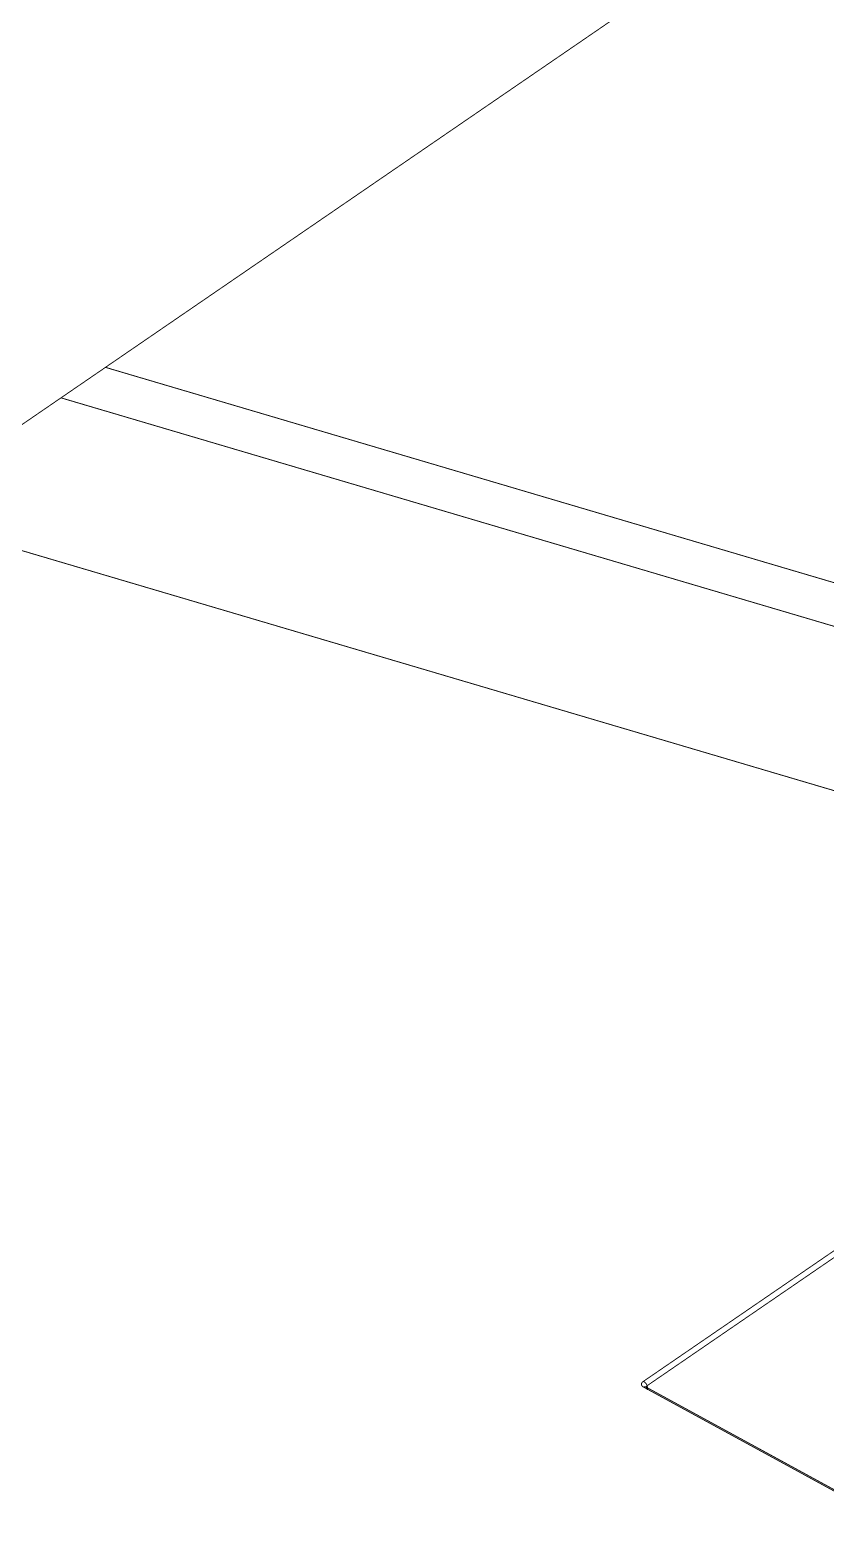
# Model space of a CAD drawing. Header units: inches. Extents: x 0 to 35.2, y -0.7 to 15.9.
# Drawn here: x 32.457 to 32.895, y 10.296 to 11.124 of the extents above; entities that cross this region are included whole.
import ezdxf

# ---------------------------------------------------------------- set-up
doc = ezdxf.new("R2010")
doc.units = ezdxf.units.IN
doc.header["$MEASUREMENT"] = 0
doc.layers.add('Dimensions', color=6, linetype='Continuous')

msp = doc.modelspace()

# ---------------------------------------------------------------- linework, layer by layer
at = {"layer": 'Dimensions'}
for points in [[(32.30747, 10.8072, 0.0005, 0.0005, 0), (33.65396, 11.73026, 0.0005, 0.0005, 0)], [(32.49829, 10.93801, 0.0005, 0.0005, 0), (33.68499, 10.58724, 0.0005, 0.0005, 0)], [(32.47378, 10.92121, 0.0005, 0.0005, 0), (33.63196, 10.57888, 0.0005, 0.0005, 0)], [(32.38152, 10.85796, 0.0005, 0.0005, 0), (33.15857, 10.62828, 0.0005, 0.0005, 0)], [(32.79452, 10.37929, 0.0005, 0.0005, 0), (33.15642, 10.62738, 0.0005, 0.0005, 0)], [(32.79667, 10.37698, 0.0005, 0.0005, 0), (33.15857, 10.62507, 0.0005, 0.0005, 0)], [(32.7935, 10.3779, 0.0005, 0.0005, 0), (32.79351, 10.37793, 0.0005, 0.0005, 0)], [(32.7935, 10.37786, 0.0005, 0.0005, 0), (32.7935, 10.3779, 0.0005, 0.0005, 0)], [(32.7935, 10.37783, 0.0005, 0.0005, 0), (32.7935, 10.37786, 0.0005, 0.0005, 0)], [(32.7935, 10.3778, 0.0005, 0.0005, 0), (32.7935, 10.37783, 0.0005, 0.0005, 0)], [(32.7935, 10.37777, 0.0005, 0.0005, 0), (32.7935, 10.3778, 0.0005, 0.0005, 0)], [(32.7935, 10.37777, 0.0005, 0.0005, 0), (32.7935, 10.37773, 0.0005, 0.0005, 0)], [(32.7935, 10.37773, 0.0005, 0.0005, 0), (32.7935, 10.3777, 0.0005, 0.0005, 0)], [(32.7935, 10.3777, 0.0005, 0.0005, 0), (32.7935, 10.37767, 0.0005, 0.0005, 0)], [(32.7935, 10.37767, 0.0005, 0.0005, 0), (32.7935, 10.37763, 0.0005, 0.0005, 0)], [(32.7935, 10.37763, 0.0005, 0.0005, 0), (32.79351, 10.3776, 0.0005, 0.0005, 0)], [(32.79351, 10.37796, 0.0005, 0.0005, 0), (32.79352, 10.378, 0.0005, 0.0005, 0)], [(32.79351, 10.37793, 0.0005, 0.0005, 0), (32.79351, 10.37796, 0.0005, 0.0005, 0)], [(32.79351, 10.3776, 0.0005, 0.0005, 0), (32.79351, 10.37757, 0.0005, 0.0005, 0)], [(32.79351, 10.37757, 0.0005, 0.0005, 0), (32.79352, 10.37754, 0.0005, 0.0005, 0)], [(32.79352, 10.378, 0.0005, 0.0005, 0), (32.79353, 10.37803, 0.0005, 0.0005, 0)], [(32.79352, 10.37754, 0.0005, 0.0005, 0), (32.79352, 10.3775, 0.0005, 0.0005, 0)], [(32.79352, 10.3775, 0.0005, 0.0005, 0), (32.79353, 10.37747, 0.0005, 0.0005, 0)], [(32.79353, 10.37806, 0.0005, 0.0005, 0), (32.79354, 10.3781, 0.0005, 0.0005, 0)], [(32.79353, 10.37803, 0.0005, 0.0005, 0), (32.79353, 10.37806, 0.0005, 0.0005, 0)], [(32.79353, 10.37747, 0.0005, 0.0005, 0), (32.79354, 10.37744, 0.0005, 0.0005, 0)], [(32.79354, 10.3781, 0.0005, 0.0005, 0), (32.79355, 10.37813, 0.0005, 0.0005, 0)], [(32.79354, 10.37744, 0.0005, 0.0005, 0), (32.79355, 10.37741, 0.0005, 0.0005, 0)], [(32.79355, 10.37813, 0.0005, 0.0005, 0), (32.79356, 10.37816, 0.0005, 0.0005, 0)], [(32.79355, 10.37741, 0.0005, 0.0005, 0), (32.79356, 10.37737, 0.0005, 0.0005, 0)], [(32.79356, 10.37816, 0.0005, 0.0005, 0), (32.79358, 10.3782, 0.0005, 0.0005, 0)], [(32.79356, 10.37737, 0.0005, 0.0005, 0), (32.79357, 10.37734, 0.0005, 0.0005, 0)], [(32.79357, 10.37734, 0.0005, 0.0005, 0), (32.79358, 10.37731, 0.0005, 0.0005, 0)], [(32.79358, 10.3782, 0.0005, 0.0005, 0), (32.79359, 10.37823, 0.0005, 0.0005, 0)], [(32.79358, 10.37731, 0.0005, 0.0005, 0), (32.7936, 10.37728, 0.0005, 0.0005, 0)], [(32.79359, 10.37823, 0.0005, 0.0005, 0), (32.7936, 10.37826, 0.0005, 0.0005, 0)], [(32.7936, 10.37826, 0.0005, 0.0005, 0), (32.79362, 10.3783, 0.0005, 0.0005, 0)], [(32.7936, 10.37728, 0.0005, 0.0005, 0), (32.79361, 10.37724, 0.0005, 0.0005, 0)], [(32.79361, 10.37724, 0.0005, 0.0005, 0), (32.79363, 10.37721, 0.0005, 0.0005, 0)], [(32.79362, 10.3783, 0.0005, 0.0005, 0), (32.79363, 10.37833, 0.0005, 0.0005, 0)], [(32.79363, 10.37833, 0.0005, 0.0005, 0), (32.79365, 10.37836, 0.0005, 0.0005, 0)], [(32.79363, 10.37721, 0.0005, 0.0005, 0), (32.79364, 10.37718, 0.0005, 0.0005, 0)], [(32.79364, 10.37718, 0.0005, 0.0005, 0), (32.79366, 10.37715, 0.0005, 0.0005, 0)], [(32.79365, 10.37836, 0.0005, 0.0005, 0), (32.79366, 10.37839, 0.0005, 0.0005, 0)], [(32.79366, 10.37839, 0.0005, 0.0005, 0), (32.79368, 10.37843, 0.0005, 0.0005, 0)], [(32.79366, 10.37715, 0.0005, 0.0005, 0), (32.79368, 10.37712, 0.0005, 0.0005, 0)], [(32.79368, 10.37843, 0.0005, 0.0005, 0), (32.7937, 10.37846, 0.0005, 0.0005, 0)], [(32.79368, 10.37712, 0.0005, 0.0005, 0), (32.79369, 10.37709, 0.0005, 0.0005, 0)], [(32.79369, 10.37709, 0.0005, 0.0005, 0), (32.79371, 10.37706, 0.0005, 0.0005, 0)], [(32.7937, 10.37846, 0.0005, 0.0005, 0), (32.79372, 10.37849, 0.0005, 0.0005, 0)], [(32.79371, 10.37706, 0.0005, 0.0005, 0), (32.79373, 10.37703, 0.0005, 0.0005, 0)], [(32.79372, 10.37849, 0.0005, 0.0005, 0), (32.79374, 10.37852, 0.0005, 0.0005, 0)], [(32.79373, 10.37703, 0.0005, 0.0005, 0), (32.79375, 10.377, 0.0005, 0.0005, 0)], [(32.79374, 10.37852, 0.0005, 0.0005, 0), (32.79376, 10.37856, 0.0005, 0.0005, 0)], [(32.79375, 10.377, 0.0005, 0.0005, 0), (32.79378, 10.37696, 0.0005, 0.0005, 0)], [(32.79376, 10.37856, 0.0005, 0.0005, 0), (32.79378, 10.37859, 0.0005, 0.0005, 0)], [(32.79378, 10.37859, 0.0005, 0.0005, 0), (32.79381, 10.37862, 0.0005, 0.0005, 0)], [(32.79378, 10.37696, 0.0005, 0.0005, 0), (32.7938, 10.37693, 0.0005, 0.0005, 0)], [(32.7938, 10.37693, 0.0005, 0.0005, 0), (32.79382, 10.3769, 0.0005, 0.0005, 0)], [(32.79381, 10.37862, 0.0005, 0.0005, 0), (32.79383, 10.37865, 0.0005, 0.0005, 0)], [(32.79382, 10.3769, 0.0005, 0.0005, 0), (32.79385, 10.37687, 0.0005, 0.0005, 0)], [(32.79383, 10.37865, 0.0005, 0.0005, 0), (32.79386, 10.37868, 0.0005, 0.0005, 0)], [(32.79385, 10.37687, 0.0005, 0.0005, 0), (32.79387, 10.37684, 0.0005, 0.0005, 0)], [(32.79386, 10.37868, 0.0005, 0.0005, 0), (32.79388, 10.37872, 0.0005, 0.0005, 0)], [(32.79387, 10.37684, 0.0005, 0.0005, 0), (32.7939, 10.37681, 0.0005, 0.0005, 0)], [(32.79388, 10.37872, 0.0005, 0.0005, 0), (32.79391, 10.37875, 0.0005, 0.0005, 0)], [(32.7939, 10.37681, 0.0005, 0.0005, 0), (32.79393, 10.37679, 0.0005, 0.0005, 0)], [(32.79391, 10.37875, 0.0005, 0.0005, 0), (32.79393, 10.37878, 0.0005, 0.0005, 0)], [(32.79393, 10.37878, 0.0005, 0.0005, 0), (32.79396, 10.37881, 0.0005, 0.0005, 0)], [(32.79393, 10.37679, 0.0005, 0.0005, 0), (32.79395, 10.37676, 0.0005, 0.0005, 0)], [(32.79395, 10.37676, 0.0005, 0.0005, 0), (32.79398, 10.37673, 0.0005, 0.0005, 0)], [(32.79396, 10.37881, 0.0005, 0.0005, 0), (32.79399, 10.37884, 0.0005, 0.0005, 0)], [(32.79398, 10.37673, 0.0005, 0.0005, 0), (32.79401, 10.3767, 0.0005, 0.0005, 0)], [(32.79399, 10.37884, 0.0005, 0.0005, 0), (32.79402, 10.37887, 0.0005, 0.0005, 0)], [(32.79401, 10.3767, 0.0005, 0.0005, 0), (32.79404, 10.37667, 0.0005, 0.0005, 0)], [(32.79402, 10.37887, 0.0005, 0.0005, 0), (32.79405, 10.3789, 0.0005, 0.0005, 0)], [(32.79404, 10.37667, 0.0005, 0.0005, 0), (32.79407, 10.37664, 0.0005, 0.0005, 0)], [(32.79405, 10.3789, 0.0005, 0.0005, 0), (32.79408, 10.37893, 0.0005, 0.0005, 0)], [(32.79407, 10.37664, 0.0005, 0.0005, 0), (32.79411, 10.37661, 0.0005, 0.0005, 0)], [(32.79408, 10.37893, 0.0005, 0.0005, 0), (32.79412, 10.37896, 0.0005, 0.0005, 0)], [(32.79411, 10.37661, 0.0005, 0.0005, 0), (32.79414, 10.37659, 0.0005, 0.0005, 0)], [(32.79412, 10.37896, 0.0005, 0.0005, 0), (32.79415, 10.379, 0.0005, 0.0005, 0)], [(32.79414, 10.37659, 0.0005, 0.0005, 0), (32.79417, 10.37656, 0.0005, 0.0005, 0)], [(32.79415, 10.379, 0.0005, 0.0005, 0), (32.79418, 10.37903, 0.0005, 0.0005, 0)], [(32.79417, 10.37656, 0.0005, 0.0005, 0), (32.79421, 10.37653, 0.0005, 0.0005, 0)], [(32.79418, 10.37903, 0.0005, 0.0005, 0), (32.79422, 10.37906, 0.0005, 0.0005, 0)], [(32.79421, 10.37653, 0.0005, 0.0005, 0), (32.79424, 10.3765, 0.0005, 0.0005, 0)], [(32.79422, 10.37906, 0.0005, 0.0005, 0), (32.79425, 10.37909, 0.0005, 0.0005, 0)], [(32.79424, 10.3765, 0.0005, 0.0005, 0), (32.79428, 10.37648, 0.0005, 0.0005, 0)], [(32.79425, 10.37909, 0.0005, 0.0005, 0), (32.79429, 10.37912, 0.0005, 0.0005, 0)], [(32.79428, 10.37648, 0.0005, 0.0005, 0), (32.79431, 10.37645, 0.0005, 0.0005, 0)], [(32.79429, 10.37912, 0.0005, 0.0005, 0), (32.79433, 10.37914, 0.0005, 0.0005, 0)], [(32.79431, 10.37645, 0.0005, 0.0005, 0), (32.79435, 10.37642, 0.0005, 0.0005, 0)], [(32.79433, 10.37914, 0.0005, 0.0005, 0), (32.79437, 10.37917, 0.0005, 0.0005, 0)], [(32.79435, 10.37642, 0.0005, 0.0005, 0), (32.79439, 10.3764, 0.0005, 0.0005, 0)], [(32.79437, 10.37917, 0.0005, 0.0005, 0), (32.7944, 10.3792, 0.0005, 0.0005, 0)], [(32.79439, 10.3764, 0.0005, 0.0005, 0), (32.79443, 10.37637, 0.0005, 0.0005, 0)], [(32.7944, 10.3792, 0.0005, 0.0005, 0), (32.79444, 10.37923, 0.0005, 0.0005, 0)], [(32.79443, 10.37637, 0.0005, 0.0005, 0), (32.79447, 10.37635, 0.0005, 0.0005, 0)], [(32.79444, 10.37923, 0.0005, 0.0005, 0), (32.79448, 10.37926, 0.0005, 0.0005, 0)], [(32.79447, 10.37635, 0.0005, 0.0005, 0), (32.79451, 10.37632, 0.0005, 0.0005, 0)], [(32.79448, 10.37926, 0.0005, 0.0005, 0), (32.79452, 10.37929, 0.0005, 0.0005, 0)], [(32.79451, 10.37632, 0.0005, 0.0005, 0), (32.79455, 10.3763, 0.0005, 0.0005, 0)], [(32.79452, 10.37929, 0.0005, 0.0005, -0.029814), (32.79507, 10.37905, 0.0005, 0.0005, 0)], [(32.79455, 10.3763, 0.0005, 0.0005, 0), (32.79459, 10.37627, 0.0005, 0.0005, 0)], [(32.79459, 10.37627, 0.0005, 0.0005, 0), (32.79464, 10.37625, 0.0005, 0.0005, 0)], [(32.79464, 10.37625, 0.0005, 0.0005, 0), (32.79468, 10.37622, 0.0005, 0.0005, 0)], [(32.79468, 10.37622, 0.0005, 0.0005, -0.317333), (32.79642, 10.37599, 0.0005, 0.0005, 0)], [(32.79468, 10.37622, 0.0005, 0.0005, 0), (33.06083, 10.231, 0.0005, 0.0005, 0)], [(32.79507, 10.37904, 0.0005, 0.0005, -0.187487), (32.79667, 10.37698, 0.0005, 0.0005, 0)], [(32.7961, 10.37621, 0.0005, 0.0005, 0), (33.06225, 10.23099, 0.0005, 0.0005, 0)], [(32.79628, 10.37568, 0.0005, 0.0005, -0.220436), (32.79634, 10.37659, 0.0005, 0.0005, 0)], [(32.79691, 10.37481, 0.0005, 0.0005, -0.114444), (32.79628, 10.37568, 0.0005, 0.0005, 0)], [(32.79634, 10.37658, 0.0005, 0.0005, -0.052692), (32.79667, 10.37698, 0.0005, 0.0005, 0)], [(32.79642, 10.37599, 0.0005, 0.0005, -0.166491), (32.79691, 10.37481, 0.0005, 0.0005, 0)], [(32.79667, 10.37698, 0.0005, 0.0005, 0), (32.79698, 10.37574, 0.0005, 0.0005, 0)]]:
    msp.add_lwpolyline(points, format="xyseb", dxfattribs=at)
for points in [[(32.49816, 10.93801, 0.00025, 0.00025, 1), (32.49841, 10.93801, 0.00025, 0.00025, 1)], [(32.47366, 10.92121, 0.00025, 0.00025, 1), (32.47391, 10.92121, 0.00025, 0.00025, 1)], [(32.79338, 10.3779, 0.00025, 0.00025, 1), (32.79363, 10.3779, 0.00025, 0.00025, 1)], [(32.79338, 10.3779, 0.00025, 0.00025, 1), (32.79363, 10.3779, 0.00025, 0.00025, 1)], [(32.79338, 10.37786, 0.00025, 0.00025, 1), (32.79363, 10.37786, 0.00025, 0.00025, 1)], [(32.79338, 10.37786, 0.00025, 0.00025, 1), (32.79363, 10.37786, 0.00025, 0.00025, 1)], [(32.79337, 10.37783, 0.00025, 0.00025, 1), (32.79362, 10.37783, 0.00025, 0.00025, 1)], [(32.79337, 10.37783, 0.00025, 0.00025, 1), (32.79362, 10.37783, 0.00025, 0.00025, 1)], [(32.79337, 10.3778, 0.00025, 0.00025, 1), (32.79362, 10.3778, 0.00025, 0.00025, 1)], [(32.79337, 10.3778, 0.00025, 0.00025, 1), (32.79362, 10.3778, 0.00025, 0.00025, 1)], [(32.79337, 10.37777, 0.00025, 0.00025, 1), (32.79362, 10.37777, 0.00025, 0.00025, 1)], [(32.79337, 10.37777, 0.00025, 0.00025, 1), (32.79362, 10.37777, 0.00025, 0.00025, 1)], [(32.79337, 10.37773, 0.00025, 0.00025, 1), (32.79362, 10.37773, 0.00025, 0.00025, 1)], [(32.79337, 10.37773, 0.00025, 0.00025, 1), (32.79362, 10.37773, 0.00025, 0.00025, 1)], [(32.79337, 10.3777, 0.00025, 0.00025, 1), (32.79362, 10.3777, 0.00025, 0.00025, 1)], [(32.79337, 10.3777, 0.00025, 0.00025, 1), (32.79362, 10.3777, 0.00025, 0.00025, 1)], [(32.79337, 10.37767, 0.00025, 0.00025, 1), (32.79362, 10.37767, 0.00025, 0.00025, 1)], [(32.79337, 10.37767, 0.00025, 0.00025, 1), (32.79362, 10.37767, 0.00025, 0.00025, 1)], [(32.79338, 10.37763, 0.00025, 0.00025, 1), (32.79363, 10.37763, 0.00025, 0.00025, 1)], [(32.79338, 10.37763, 0.00025, 0.00025, 1), (32.79363, 10.37763, 0.00025, 0.00025, 1)], [(32.79339, 10.37796, 0.00025, 0.00025, 1), (32.79364, 10.37796, 0.00025, 0.00025, 1)], [(32.79339, 10.37796, 0.00025, 0.00025, 1), (32.79364, 10.37796, 0.00025, 0.00025, 1)], [(32.79338, 10.37793, 0.00025, 0.00025, 1), (32.79363, 10.37793, 0.00025, 0.00025, 1)], [(32.79338, 10.37793, 0.00025, 0.00025, 1), (32.79363, 10.37793, 0.00025, 0.00025, 1)], [(32.79338, 10.3776, 0.00025, 0.00025, 1), (32.79363, 10.3776, 0.00025, 0.00025, 1)], [(32.79338, 10.3776, 0.00025, 0.00025, 1), (32.79363, 10.3776, 0.00025, 0.00025, 1)], [(32.79339, 10.37757, 0.00025, 0.00025, 1), (32.79364, 10.37757, 0.00025, 0.00025, 1)], [(32.79339, 10.37757, 0.00025, 0.00025, 1), (32.79364, 10.37757, 0.00025, 0.00025, 1)], [(32.79339, 10.378, 0.00025, 0.00025, 1), (32.79364, 10.378, 0.00025, 0.00025, 1)], [(32.79339, 10.378, 0.00025, 0.00025, 1), (32.79364, 10.378, 0.00025, 0.00025, 1)], [(32.79339, 10.37754, 0.00025, 0.00025, 1), (32.79364, 10.37754, 0.00025, 0.00025, 1)], [(32.79339, 10.37754, 0.00025, 0.00025, 1), (32.79364, 10.37754, 0.00025, 0.00025, 1)], [(32.7934, 10.3775, 0.00025, 0.00025, 1), (32.79365, 10.3775, 0.00025, 0.00025, 1)], [(32.7934, 10.3775, 0.00025, 0.00025, 1), (32.79365, 10.3775, 0.00025, 0.00025, 1)], [(32.79341, 10.37806, 0.00025, 0.00025, 1), (32.79366, 10.37806, 0.00025, 0.00025, 1)], [(32.79341, 10.37806, 0.00025, 0.00025, 1), (32.79366, 10.37806, 0.00025, 0.00025, 1)], [(32.7934, 10.37803, 0.00025, 0.00025, 1), (32.79365, 10.37803, 0.00025, 0.00025, 1)], [(32.7934, 10.37803, 0.00025, 0.00025, 1), (32.79365, 10.37803, 0.00025, 0.00025, 1)], [(32.79341, 10.37747, 0.00025, 0.00025, 1), (32.79366, 10.37747, 0.00025, 0.00025, 1)], [(32.79341, 10.37747, 0.00025, 0.00025, 1), (32.79366, 10.37747, 0.00025, 0.00025, 1)], [(32.79342, 10.3781, 0.00025, 0.00025, 1), (32.79367, 10.3781, 0.00025, 0.00025, 1)], [(32.79342, 10.3781, 0.00025, 0.00025, 1), (32.79367, 10.3781, 0.00025, 0.00025, 1)], [(32.79342, 10.37744, 0.00025, 0.00025, 1), (32.79367, 10.37744, 0.00025, 0.00025, 1)], [(32.79342, 10.37744, 0.00025, 0.00025, 1), (32.79367, 10.37744, 0.00025, 0.00025, 1)], [(32.79343, 10.37813, 0.00025, 0.00025, 1), (32.79368, 10.37813, 0.00025, 0.00025, 1)], [(32.79343, 10.37813, 0.00025, 0.00025, 1), (32.79368, 10.37813, 0.00025, 0.00025, 1)], [(32.79342, 10.37741, 0.00025, 0.00025, 1), (32.79367, 10.37741, 0.00025, 0.00025, 1)], [(32.79342, 10.37741, 0.00025, 0.00025, 1), (32.79367, 10.37741, 0.00025, 0.00025, 1)], [(32.79344, 10.37816, 0.00025, 0.00025, 1), (32.79369, 10.37816, 0.00025, 0.00025, 1)], [(32.79344, 10.37816, 0.00025, 0.00025, 1), (32.79369, 10.37816, 0.00025, 0.00025, 1)], [(32.79344, 10.37737, 0.00025, 0.00025, 1), (32.79369, 10.37737, 0.00025, 0.00025, 1)], [(32.79344, 10.37737, 0.00025, 0.00025, 1), (32.79369, 10.37737, 0.00025, 0.00025, 1)], [(32.79345, 10.37734, 0.00025, 0.00025, 1), (32.7937, 10.37734, 0.00025, 0.00025, 1)], [(32.79345, 10.37734, 0.00025, 0.00025, 1), (32.7937, 10.37734, 0.00025, 0.00025, 1)], [(32.79345, 10.3782, 0.00025, 0.00025, 1), (32.7937, 10.3782, 0.00025, 0.00025, 1)], [(32.79345, 10.3782, 0.00025, 0.00025, 1), (32.7937, 10.3782, 0.00025, 0.00025, 1)], [(32.79346, 10.37731, 0.00025, 0.00025, 1), (32.79371, 10.37731, 0.00025, 0.00025, 1)], [(32.79346, 10.37731, 0.00025, 0.00025, 1), (32.79371, 10.37731, 0.00025, 0.00025, 1)], [(32.79346, 10.37823, 0.00025, 0.00025, 1), (32.79371, 10.37823, 0.00025, 0.00025, 1)], [(32.79346, 10.37823, 0.00025, 0.00025, 1), (32.79371, 10.37823, 0.00025, 0.00025, 1)], [(32.79348, 10.37826, 0.00025, 0.00025, 1), (32.79373, 10.37826, 0.00025, 0.00025, 1)], [(32.79348, 10.37826, 0.00025, 0.00025, 1), (32.79373, 10.37826, 0.00025, 0.00025, 1)], [(32.79347, 10.37728, 0.00025, 0.00025, 1), (32.79372, 10.37728, 0.00025, 0.00025, 1)], [(32.79347, 10.37728, 0.00025, 0.00025, 1), (32.79372, 10.37728, 0.00025, 0.00025, 1)], [(32.79349, 10.37724, 0.00025, 0.00025, 1), (32.79374, 10.37724, 0.00025, 0.00025, 1)], [(32.79349, 10.37724, 0.00025, 0.00025, 1), (32.79374, 10.37724, 0.00025, 0.00025, 1)], [(32.79349, 10.3783, 0.00025, 0.00025, 1), (32.79374, 10.3783, 0.00025, 0.00025, 1)], [(32.79349, 10.3783, 0.00025, 0.00025, 1), (32.79374, 10.3783, 0.00025, 0.00025, 1)], [(32.79351, 10.37833, 0.00025, 0.00025, 1), (32.79376, 10.37833, 0.00025, 0.00025, 1)], [(32.79351, 10.37833, 0.00025, 0.00025, 1), (32.79376, 10.37833, 0.00025, 0.00025, 1)], [(32.7935, 10.37721, 0.00025, 0.00025, 1), (32.79375, 10.37721, 0.00025, 0.00025, 1)], [(32.7935, 10.37721, 0.00025, 0.00025, 1), (32.79375, 10.37721, 0.00025, 0.00025, 1)], [(32.79352, 10.37718, 0.00025, 0.00025, 1), (32.79377, 10.37718, 0.00025, 0.00025, 1)], [(32.79352, 10.37718, 0.00025, 0.00025, 1), (32.79377, 10.37718, 0.00025, 0.00025, 1)], [(32.79352, 10.37836, 0.00025, 0.00025, 1), (32.79377, 10.37836, 0.00025, 0.00025, 1)], [(32.79352, 10.37836, 0.00025, 0.00025, 1), (32.79377, 10.37836, 0.00025, 0.00025, 1)], [(32.79354, 10.37839, 0.00025, 0.00025, 1), (32.79379, 10.37839, 0.00025, 0.00025, 1)], [(32.79354, 10.37839, 0.00025, 0.00025, 1), (32.79379, 10.37839, 0.00025, 0.00025, 1)], [(32.79353, 10.37715, 0.00025, 0.00025, 1), (32.79378, 10.37715, 0.00025, 0.00025, 1)], [(32.79353, 10.37715, 0.00025, 0.00025, 1), (32.79378, 10.37715, 0.00025, 0.00025, 1)], [(32.79356, 10.37843, 0.00025, 0.00025, 1), (32.79381, 10.37843, 0.00025, 0.00025, 1)], [(32.79356, 10.37843, 0.00025, 0.00025, 1), (32.79381, 10.37843, 0.00025, 0.00025, 1)], [(32.79355, 10.37712, 0.00025, 0.00025, 1), (32.7938, 10.37712, 0.00025, 0.00025, 1)], [(32.79355, 10.37712, 0.00025, 0.00025, 1), (32.7938, 10.37712, 0.00025, 0.00025, 1)], [(32.79357, 10.37709, 0.00025, 0.00025, 1), (32.79382, 10.37709, 0.00025, 0.00025, 1)], [(32.79357, 10.37709, 0.00025, 0.00025, 1), (32.79382, 10.37709, 0.00025, 0.00025, 1)], [(32.79357, 10.37846, 0.00025, 0.00025, 1), (32.79382, 10.37846, 0.00025, 0.00025, 1)], [(32.79357, 10.37846, 0.00025, 0.00025, 1), (32.79382, 10.37846, 0.00025, 0.00025, 1)], [(32.79359, 10.37706, 0.00025, 0.00025, 1), (32.79384, 10.37706, 0.00025, 0.00025, 1)], [(32.79359, 10.37706, 0.00025, 0.00025, 1), (32.79384, 10.37706, 0.00025, 0.00025, 1)], [(32.79359, 10.37849, 0.00025, 0.00025, 1), (32.79384, 10.37849, 0.00025, 0.00025, 1)], [(32.79359, 10.37849, 0.00025, 0.00025, 1), (32.79384, 10.37849, 0.00025, 0.00025, 1)], [(32.79361, 10.37703, 0.00025, 0.00025, 1), (32.79386, 10.37703, 0.00025, 0.00025, 1)], [(32.79361, 10.37703, 0.00025, 0.00025, 1), (32.79386, 10.37703, 0.00025, 0.00025, 1)], [(32.79362, 10.37852, 0.00025, 0.00025, 1), (32.79386, 10.37852, 0.00025, 0.00025, 1)], [(32.79362, 10.37852, 0.00025, 0.00025, 1), (32.79386, 10.37852, 0.00025, 0.00025, 1)], [(32.79363, 10.377, 0.00025, 0.00025, 1), (32.79388, 10.377, 0.00025, 0.00025, 1)], [(32.79363, 10.377, 0.00025, 0.00025, 1), (32.79388, 10.377, 0.00025, 0.00025, 1)], [(32.79364, 10.37856, 0.00025, 0.00025, 1), (32.79389, 10.37856, 0.00025, 0.00025, 1)], [(32.79364, 10.37856, 0.00025, 0.00025, 1), (32.79389, 10.37856, 0.00025, 0.00025, 1)], [(32.79366, 10.37859, 0.00025, 0.00025, 1), (32.79391, 10.37859, 0.00025, 0.00025, 1)], [(32.79366, 10.37859, 0.00025, 0.00025, 1), (32.79391, 10.37859, 0.00025, 0.00025, 1)], [(32.79365, 10.37696, 0.00025, 0.00025, 1), (32.7939, 10.37696, 0.00025, 0.00025, 1)], [(32.79365, 10.37696, 0.00025, 0.00025, 1), (32.7939, 10.37696, 0.00025, 0.00025, 1)], [(32.79367, 10.37693, 0.00025, 0.00025, 1), (32.79392, 10.37693, 0.00025, 0.00025, 1)], [(32.79367, 10.37693, 0.00025, 0.00025, 1), (32.79392, 10.37693, 0.00025, 0.00025, 1)], [(32.79368, 10.37862, 0.00025, 0.00025, 1), (32.79393, 10.37862, 0.00025, 0.00025, 1)], [(32.79368, 10.37862, 0.00025, 0.00025, 1), (32.79393, 10.37862, 0.00025, 0.00025, 1)], [(32.7937, 10.3769, 0.00025, 0.00025, 1), (32.79395, 10.3769, 0.00025, 0.00025, 1)], [(32.7937, 10.3769, 0.00025, 0.00025, 1), (32.79395, 10.3769, 0.00025, 0.00025, 1)], [(32.79371, 10.37865, 0.00025, 0.00025, 1), (32.79396, 10.37865, 0.00025, 0.00025, 1)], [(32.79371, 10.37865, 0.00025, 0.00025, 1), (32.79396, 10.37865, 0.00025, 0.00025, 1)], [(32.79372, 10.37687, 0.00025, 0.00025, 1), (32.79397, 10.37687, 0.00025, 0.00025, 1)], [(32.79372, 10.37687, 0.00025, 0.00025, 1), (32.79397, 10.37687, 0.00025, 0.00025, 1)], [(32.79373, 10.37868, 0.00025, 0.00025, 1), (32.79398, 10.37868, 0.00025, 0.00025, 1)], [(32.79373, 10.37868, 0.00025, 0.00025, 1), (32.79398, 10.37868, 0.00025, 0.00025, 1)], [(32.79375, 10.37684, 0.00025, 0.00025, 1), (32.794, 10.37684, 0.00025, 0.00025, 1)], [(32.79375, 10.37684, 0.00025, 0.00025, 1), (32.794, 10.37684, 0.00025, 0.00025, 1)], [(32.79376, 10.37872, 0.00025, 0.00025, 1), (32.79401, 10.37872, 0.00025, 0.00025, 1)], [(32.79376, 10.37872, 0.00025, 0.00025, 1), (32.79401, 10.37872, 0.00025, 0.00025, 1)], [(32.79377, 10.37681, 0.00025, 0.00025, 1), (32.79402, 10.37681, 0.00025, 0.00025, 1)], [(32.79377, 10.37681, 0.00025, 0.00025, 1), (32.79402, 10.37681, 0.00025, 0.00025, 1)], [(32.79378, 10.37875, 0.00025, 0.00025, 1), (32.79403, 10.37875, 0.00025, 0.00025, 1)], [(32.79378, 10.37875, 0.00025, 0.00025, 1), (32.79403, 10.37875, 0.00025, 0.00025, 1)], [(32.79381, 10.37878, 0.00025, 0.00025, 1), (32.79406, 10.37878, 0.00025, 0.00025, 1)], [(32.79381, 10.37878, 0.00025, 0.00025, 1), (32.79406, 10.37878, 0.00025, 0.00025, 1)], [(32.7938, 10.37679, 0.00025, 0.00025, 1), (32.79405, 10.37679, 0.00025, 0.00025, 1)], [(32.7938, 10.37679, 0.00025, 0.00025, 1), (32.79405, 10.37679, 0.00025, 0.00025, 1)], [(32.79383, 10.37676, 0.00025, 0.00025, 1), (32.79408, 10.37676, 0.00025, 0.00025, 1)], [(32.79383, 10.37676, 0.00025, 0.00025, 1), (32.79408, 10.37676, 0.00025, 0.00025, 1)], [(32.79384, 10.37881, 0.00025, 0.00025, 1), (32.79409, 10.37881, 0.00025, 0.00025, 1)], [(32.79384, 10.37881, 0.00025, 0.00025, 1), (32.79409, 10.37881, 0.00025, 0.00025, 1)], [(32.79386, 10.37673, 0.00025, 0.00025, 1), (32.79411, 10.37673, 0.00025, 0.00025, 1)], [(32.79386, 10.37673, 0.00025, 0.00025, 1), (32.79411, 10.37673, 0.00025, 0.00025, 1)], [(32.79387, 10.37884, 0.00025, 0.00025, 1), (32.79412, 10.37884, 0.00025, 0.00025, 1)], [(32.79387, 10.37884, 0.00025, 0.00025, 1), (32.79412, 10.37884, 0.00025, 0.00025, 1)], [(32.79389, 10.3767, 0.00025, 0.00025, 1), (32.79414, 10.3767, 0.00025, 0.00025, 1)], [(32.79389, 10.3767, 0.00025, 0.00025, 1), (32.79414, 10.3767, 0.00025, 0.00025, 1)], [(32.7939, 10.37887, 0.00025, 0.00025, 1), (32.79415, 10.37887, 0.00025, 0.00025, 1)], [(32.7939, 10.37887, 0.00025, 0.00025, 1), (32.79415, 10.37887, 0.00025, 0.00025, 1)], [(32.79392, 10.37667, 0.00025, 0.00025, 1), (32.79417, 10.37667, 0.00025, 0.00025, 1)], [(32.79392, 10.37667, 0.00025, 0.00025, 1), (32.79417, 10.37667, 0.00025, 0.00025, 1)], [(32.79393, 10.3789, 0.00025, 0.00025, 1), (32.79418, 10.3789, 0.00025, 0.00025, 1)], [(32.79393, 10.3789, 0.00025, 0.00025, 1), (32.79418, 10.3789, 0.00025, 0.00025, 1)], [(32.79395, 10.37664, 0.00025, 0.00025, 1), (32.7942, 10.37664, 0.00025, 0.00025, 1)], [(32.79395, 10.37664, 0.00025, 0.00025, 1), (32.7942, 10.37664, 0.00025, 0.00025, 1)], [(32.79396, 10.37893, 0.00025, 0.00025, 1), (32.79421, 10.37893, 0.00025, 0.00025, 1)], [(32.79396, 10.37893, 0.00025, 0.00025, 1), (32.79421, 10.37893, 0.00025, 0.00025, 1)], [(32.79398, 10.37661, 0.00025, 0.00025, 1), (32.79423, 10.37661, 0.00025, 0.00025, 1)], [(32.79398, 10.37661, 0.00025, 0.00025, 1), (32.79423, 10.37661, 0.00025, 0.00025, 1)], [(32.79399, 10.37896, 0.00025, 0.00025, 1), (32.79424, 10.37896, 0.00025, 0.00025, 1)], [(32.79399, 10.37896, 0.00025, 0.00025, 1), (32.79424, 10.37896, 0.00025, 0.00025, 1)], [(32.79401, 10.37659, 0.00025, 0.00025, 1), (32.79426, 10.37659, 0.00025, 0.00025, 1)], [(32.79401, 10.37659, 0.00025, 0.00025, 1), (32.79426, 10.37659, 0.00025, 0.00025, 1)], [(32.79402, 10.379, 0.00025, 0.00025, 1), (32.79427, 10.379, 0.00025, 0.00025, 1)], [(32.79402, 10.379, 0.00025, 0.00025, 1), (32.79427, 10.379, 0.00025, 0.00025, 1)], [(32.79405, 10.37656, 0.00025, 0.00025, 1), (32.7943, 10.37656, 0.00025, 0.00025, 1)], [(32.79405, 10.37656, 0.00025, 0.00025, 1), (32.7943, 10.37656, 0.00025, 0.00025, 1)], [(32.79406, 10.37903, 0.00025, 0.00025, 1), (32.79431, 10.37903, 0.00025, 0.00025, 1)], [(32.79406, 10.37903, 0.00025, 0.00025, 1), (32.79431, 10.37903, 0.00025, 0.00025, 1)], [(32.79408, 10.37653, 0.00025, 0.00025, 1), (32.79433, 10.37653, 0.00025, 0.00025, 1)], [(32.79408, 10.37653, 0.00025, 0.00025, 1), (32.79433, 10.37653, 0.00025, 0.00025, 1)], [(32.79409, 10.37906, 0.00025, 0.00025, 1), (32.79434, 10.37906, 0.00025, 0.00025, 1)], [(32.79409, 10.37906, 0.00025, 0.00025, 1), (32.79434, 10.37906, 0.00025, 0.00025, 1)], [(32.79412, 10.3765, 0.00025, 0.00025, 1), (32.79437, 10.3765, 0.00025, 0.00025, 1)], [(32.79412, 10.3765, 0.00025, 0.00025, 1), (32.79437, 10.3765, 0.00025, 0.00025, 1)], [(32.79413, 10.37909, 0.00025, 0.00025, 1), (32.79438, 10.37909, 0.00025, 0.00025, 1)], [(32.79413, 10.37909, 0.00025, 0.00025, 1), (32.79438, 10.37909, 0.00025, 0.00025, 1)], [(32.79415, 10.37648, 0.00025, 0.00025, 1), (32.7944, 10.37648, 0.00025, 0.00025, 1)], [(32.79415, 10.37648, 0.00025, 0.00025, 1), (32.7944, 10.37648, 0.00025, 0.00025, 1)], [(32.79417, 10.37912, 0.00025, 0.00025, 1), (32.79442, 10.37912, 0.00025, 0.00025, 1)], [(32.79417, 10.37912, 0.00025, 0.00025, 1), (32.79442, 10.37912, 0.00025, 0.00025, 1)], [(32.79419, 10.37645, 0.00025, 0.00025, 1), (32.79444, 10.37645, 0.00025, 0.00025, 1)], [(32.79419, 10.37645, 0.00025, 0.00025, 1), (32.79444, 10.37645, 0.00025, 0.00025, 1)], [(32.7942, 10.37914, 0.00025, 0.00025, 1), (32.79445, 10.37914, 0.00025, 0.00025, 1)], [(32.7942, 10.37914, 0.00025, 0.00025, 1), (32.79445, 10.37914, 0.00025, 0.00025, 1)], [(32.79423, 10.37642, 0.00025, 0.00025, 1), (32.79448, 10.37642, 0.00025, 0.00025, 1)], [(32.79423, 10.37642, 0.00025, 0.00025, 1), (32.79448, 10.37642, 0.00025, 0.00025, 1)], [(32.79424, 10.37917, 0.00025, 0.00025, 1), (32.79449, 10.37917, 0.00025, 0.00025, 1)], [(32.79424, 10.37917, 0.00025, 0.00025, 1), (32.79449, 10.37917, 0.00025, 0.00025, 1)], [(32.79427, 10.3764, 0.00025, 0.00025, 1), (32.79452, 10.3764, 0.00025, 0.00025, 1)], [(32.79427, 10.3764, 0.00025, 0.00025, 1), (32.79452, 10.3764, 0.00025, 0.00025, 1)], [(32.79428, 10.3792, 0.00025, 0.00025, 1), (32.79453, 10.3792, 0.00025, 0.00025, 1)], [(32.79428, 10.3792, 0.00025, 0.00025, 1), (32.79453, 10.3792, 0.00025, 0.00025, 1)], [(32.79431, 10.37637, 0.00025, 0.00025, 1), (32.79456, 10.37637, 0.00025, 0.00025, 1)], [(32.79431, 10.37637, 0.00025, 0.00025, 1), (32.79456, 10.37637, 0.00025, 0.00025, 1)], [(32.79432, 10.37923, 0.00025, 0.00025, 1), (32.79457, 10.37923, 0.00025, 0.00025, 1)], [(32.79432, 10.37923, 0.00025, 0.00025, 1), (32.79457, 10.37923, 0.00025, 0.00025, 1)], [(32.79434, 10.37635, 0.00025, 0.00025, 1), (32.79459, 10.37635, 0.00025, 0.00025, 1)], [(32.79434, 10.37635, 0.00025, 0.00025, 1), (32.79459, 10.37635, 0.00025, 0.00025, 1)], [(32.79436, 10.37926, 0.00025, 0.00025, 1), (32.79461, 10.37926, 0.00025, 0.00025, 1)], [(32.79436, 10.37926, 0.00025, 0.00025, 1), (32.79461, 10.37926, 0.00025, 0.00025, 1)], [(32.79439, 10.37632, 0.00025, 0.00025, 1), (32.79464, 10.37632, 0.00025, 0.00025, 1)], [(32.79439, 10.37632, 0.00025, 0.00025, 1), (32.79464, 10.37632, 0.00025, 0.00025, 1)], [(32.7944, 10.37929, 0.00025, 0.00025, 1), (32.79465, 10.37929, 0.00025, 0.00025, 1)], [(32.7944, 10.37929, 0.00025, 0.00025, 1), (32.79465, 10.37929, 0.00025, 0.00025, 1)], [(32.7944, 10.37929, 0.00025, 0.00025, 1), (32.79465, 10.37929, 0.00025, 0.00025, 1)], [(32.79443, 10.3763, 0.00025, 0.00025, 1), (32.79468, 10.3763, 0.00025, 0.00025, 1)], [(32.79443, 10.3763, 0.00025, 0.00025, 1), (32.79468, 10.3763, 0.00025, 0.00025, 1)], [(32.79447, 10.37627, 0.00025, 0.00025, 1), (32.79472, 10.37627, 0.00025, 0.00025, 1)], [(32.79447, 10.37627, 0.00025, 0.00025, 1), (32.79472, 10.37627, 0.00025, 0.00025, 1)], [(32.79451, 10.37625, 0.00025, 0.00025, 1), (32.79476, 10.37625, 0.00025, 0.00025, 1)], [(32.79451, 10.37625, 0.00025, 0.00025, 1), (32.79476, 10.37625, 0.00025, 0.00025, 1)], [(32.79456, 10.37622, 0.00025, 0.00025, 1), (32.79481, 10.37622, 0.00025, 0.00025, 1)], [(32.79456, 10.37622, 0.00025, 0.00025, 1), (32.7948, 10.37622, 0.00025, 0.00025, 1)], [(32.79456, 10.37622, 0.00025, 0.00025, 1), (32.7948, 10.37622, 0.00025, 0.00025, 1)], [(32.79495, 10.37904, 0.00025, 0.00025, 1), (32.7952, 10.37904, 0.00025, 0.00025, 1)], [(32.79495, 10.37905, 0.00025, 0.00025, 1), (32.7952, 10.37905, 0.00025, 0.00025, 1)], [(32.79598, 10.37621, 0.00025, 0.00025, 1), (32.79623, 10.37621, 0.00025, 0.00025, 1)], [(32.79615, 10.37568, 0.00025, 0.00025, 1), (32.7964, 10.37568, 0.00025, 0.00025, 1)], [(32.79615, 10.37568, 0.00025, 0.00025, 1), (32.7964, 10.37568, 0.00025, 0.00025, 1)], [(32.79622, 10.37659, 0.00025, 0.00025, 1), (32.79647, 10.37659, 0.00025, 0.00025, 1)], [(32.79622, 10.37658, 0.00025, 0.00025, 1), (32.79647, 10.37658, 0.00025, 0.00025, 1)], [(32.79629, 10.37599, 0.00025, 0.00025, 1), (32.79654, 10.37599, 0.00025, 0.00025, 1)], [(32.79629, 10.37599, 0.00025, 0.00025, 1), (32.79654, 10.37599, 0.00025, 0.00025, 1)], [(32.79655, 10.37698, 0.00025, 0.00025, 1), (32.7968, 10.37698, 0.00025, 0.00025, 1)], [(32.79655, 10.37698, 0.00025, 0.00025, 1), (32.7968, 10.37698, 0.00025, 0.00025, 1)], [(32.79655, 10.37698, 0.00025, 0.00025, 1), (32.7968, 10.37698, 0.00025, 0.00025, 1)], [(32.79655, 10.37698, 0.00025, 0.00025, 1), (32.7968, 10.37698, 0.00025, 0.00025, 1)], [(32.79678, 10.37481, 0.00025, 0.00025, 1), (32.79703, 10.37481, 0.00025, 0.00025, 1)], [(32.79678, 10.37481, 0.00025, 0.00025, 1), (32.79703, 10.37481, 0.00025, 0.00025, 1)], [(32.79686, 10.37574, 0.00025, 0.00025, 1), (32.79711, 10.37574, 0.00025, 0.00025, 1)]]:
    msp.add_lwpolyline(points, format="xyseb", close=True, dxfattribs=at)

doc.saveas('drawing.dxf')
